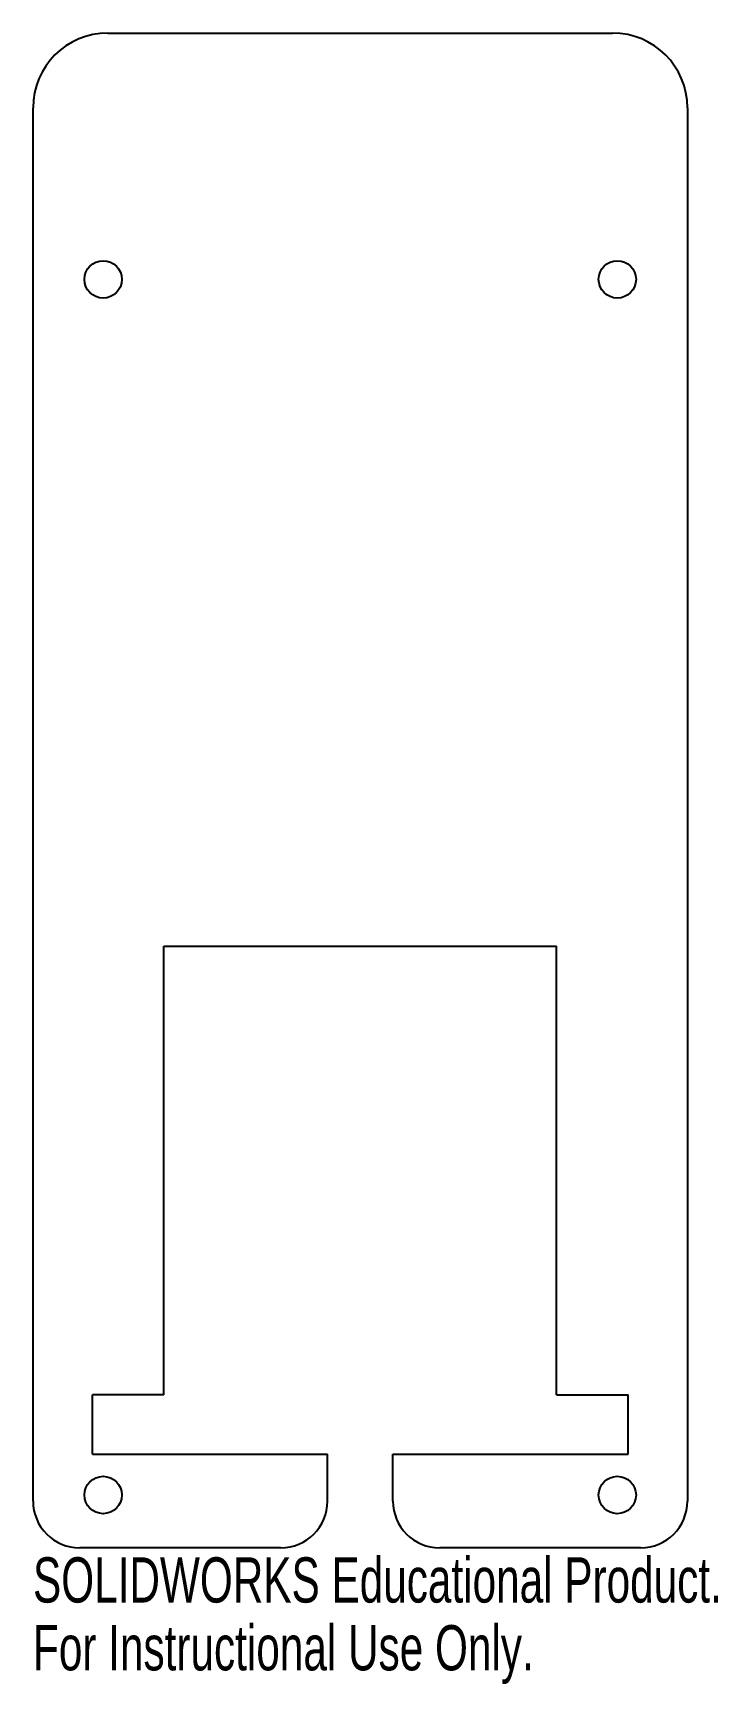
# Model space of a CAD drawing. Header units: millimetres. Extents: x -35 to 38, y -215 to -38.
import ezdxf

# ---------------------------------------------------------------- set-up
doc = ezdxf.new("R2010")
doc.units = ezdxf.units.MM
doc.styles.add('SLDTEXTSTYLE0', font='TXT', dxfattribs={"width": 0.7})

msp = doc.modelspace()

# ---------------------------------------------------------------- linework, layer by layer
at = {"color": 7, "linetype": 'Continuous', "lineweight": 25}
for p, q in [((-27, -38), (27, -38)), ((-35, -195), (-35, -46)), ((35, -46), (35, -195)), ((-21, -135.65), (21, -135.65)), ((-21, -183.65), (-21, -135.65)), ((21, -183.65), (21, -135.65)), ((-21, -183.65), (-28.65, -183.65)), ((-28.65, -190), (-28.65, -183.65)), ((21, -183.65), (28.65, -183.65)), ((28.65, -190), (28.65, -183.65)), ((-28.65, -190), (-3.5, -190)), ((-3.5, -195), (-3.5, -190)), ((3.5, -195), (3.5, -190)), ((3.5, -190), (28.65, -190)), ((-8.5, -200), (-30, -200)), ((30, -200), (8.5, -200))]:
    msp.add_line(p, q, dxfattribs=at)
for centre in [(-27.5, -64.35), (27.5, -64.35), (-27.5, -194.35), (27.5, -194.35)]:
    msp.add_circle(centre, 2, dxfattribs=at)
for centre, radius, start, end in [((-27, -46), 8, 90, 180), ((27, -46), 8, 0, 90), ((-30, -195), 5, 180, 270), ((-8.5, -195), 5, 270, 0), ((8.5, -195), 5, 180, 270), ((30, -195), 5, 270, 0)]:
    msp.add_arc(centre, radius, start, end, dxfattribs=at)

# ---------------------------------------------------------------- texts
at = {"color": 7, "linetype": 'Continuous', "char_height": 4.8336, "attachment_point": 1, "style": 'SLDTEXTSTYLE0'}
for s, insert in [('SOLIDWORKS Educational Product.', (-35, -201.02)), ('For Instructional Use Only.', (-35, -208.27))]:
    msp.add_mtext(s, dxfattribs=dict(at, insert=insert))

doc.saveas('drawing.dxf')
